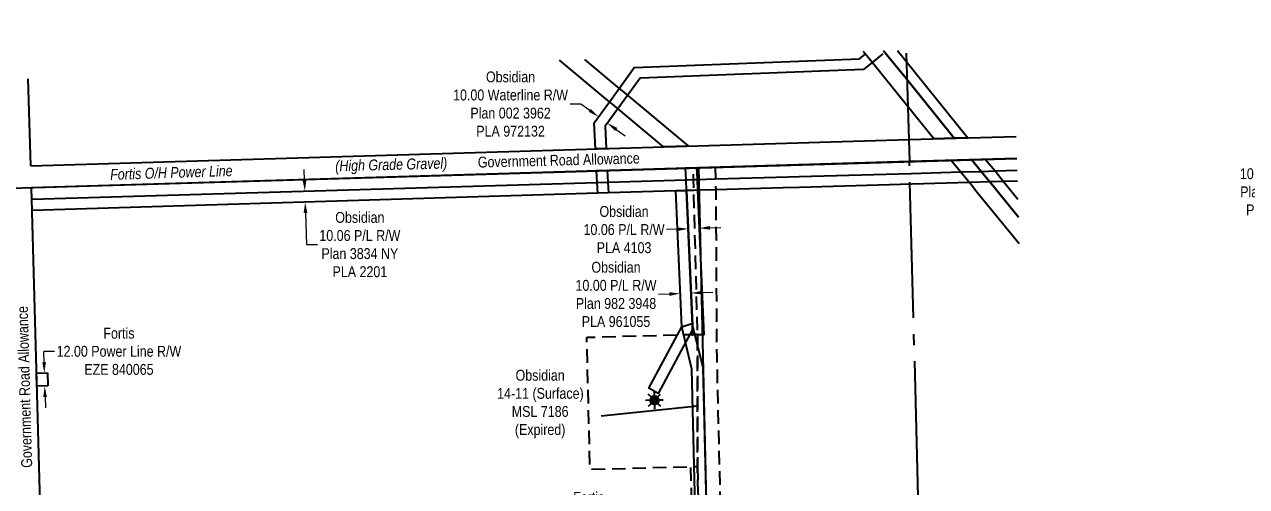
# Model space of a CAD drawing. Extents: x 633209 to 644713, y 5826006 to 5832721.
# Drawn here: x 641308 to 642432, y 5830696 to 5831122 of the extents above; entities that cross this region are included whole.
import ezdxf
from ezdxf.enums import TextEntityAlignment as Align

# ---------------------------------------------------------------- set-up
doc = ezdxf.new("R2010")
doc.units = 0
doc.header["$LTSCALE"] = 5
doc.header["$PDSIZE"] = 0.5
for name, pattern in [('foc-ACCESSROAD', [3.75, 2.5, -1.25]), ('foc-FLOWLINE', [3.75, 2.5, -1.25]), ('foc-QUARTERLINE', [33, 25, -3, 2, -3])]:
    doc.linetypes.add(name, pattern=pattern)
doc.layers.get('Defpoints').update_dxf_attribs({"color": 9})
for name, color, linetype in [('AS-POWER', 104, 'foc-POWER'), ('C-AR', 13, 'foc-ACCESSROAD'), ('C-RW', 13, 'Continuous'), ('C-WS', 13, 'foc-ACCESSROAD'), ('C-WS-S', 8, 'Continuous'), ('CG-NOTES', 7, 'Continuous'), ('F-EZE', 190, 'foc-FLOWLINE'), ('F-RW', 190, 'Continuous'), ('L-QSEC', 8, 'foc-QUARTERLINE'), ('L-ROAD-T', 7, 'Continuous'), ('L-SEC', 7, 'Continuous')]:
    doc.layers.add(name, color=color, linetype=linetype)
for name, color, linetype, lineweight in [('C-RW-T', 13, 'Continuous', 9), ('C-WS-T', 13, 'Continuous', 9), ('F-EZE-T', 190, 'Continuous', 9), ('F-RW-T', 190, 'Continuous', 9), ('T-TEXT', 48, 'Continuous', 18)]:
    doc.layers.add(name, color=color, linetype=linetype, lineweight=lineweight)
doc.styles.add('175L', font='ARIALN.TTF', dxfattribs={"height": 20})
doc.styles.add('80CG', font='ARIALN.TTF', dxfattribs={"height": 10})
doc.styles.add('80L', font='ARIALN.TTF', dxfattribs={"height": 10})
doc.styles.add('80LS', font='ARIALNI.TTF', dxfattribs={"height": 10})
doc.styles.add('foc-LtypeFont', font='ARIALN.TTF', dxfattribs={"height": 7.35})
doc.linetypes.add('foc-POWER', pattern='A,6,-1,["P",foc-LtypeFont,S=0.2,R=0,X=-0.625,Y=-0.75],-1.24,4', length=12.24)
doc.linetypes.add('foc-POWER-NOLINE', pattern='A,0,-4,["P",foc-LtypeFont,S=0.2,R=0,X=-0.625,Y=-0.75],-8.24', length=12.24)
doc.dimstyles.new('Compass 5 000', dxfattribs={"dimscale": 5, "dimtxt": 9, "dimasz": 2, "dimexe": 0.2, "dimexo": 0.0625, "dimgap": 0.5, "dimtad": 0, "dimtih": 1, "dimtoh": 1, "dimzin": 0, "dimdsep": 46, "dimtxsty": '80CG', "dimcen": 0.1, "dimse1": 1, "dimse2": 1, "dimclrd": 256, "dimclrt": 256, "dimaunit": 1, "dimadec": 4, "dimazin": 0, "dimtfac": 0.06, "dimtofl": 0, "dimtmove": 0, "dimatfit": 1, "dimfxl": 0.2, "dimtolj": 1, "dimtzin": 0, "dimlwd": -1, "dimarcsym": 0})

# ---------------------------------------------------------------- blocks, each defined once
blk = doc.blocks.new('label_road_undeveloped')
at = {"layer": 'L-ROAD-T', "style": '80L'}
blk.add_text('Government Road Allowance', height=10, dxfattribs=at).set_placement((0, 0), align=Align.MIDDLE_CENTER)
at = {"layer": 'T-TEXT', "style": '80LS'}
blk.add_text('(Undeveloped)', height=10, dxfattribs=at).set_placement((-154.2, 0), align=Align.MIDDLE_CENTER)
blk = doc.blocks.new('*D435')
at = {"layer": 'C-RW-T', "transparency": 16777216}
for p, q in [((641900.8, 5830873.4), (641890.8, 5830873)), ((641930.7, 5830874.7), (641940.7, 5830875.1))]:
    blk.add_line(p, q, dxfattribs=at)
for points in [[(641900.7, 5830875.1), (641900.8, 5830871.7), (641910.7, 5830873.8)], [(641930.7, 5830876.4), (641930.8, 5830873), (641920.7, 5830874.3)]]:
    blk.add_solid(points, dxfattribs=at)
at = {"layer": 'Defpoints', "color": 0, "transparency": 16777216}
for p in [(641909.6, 5830899.3), (641919.6, 5830899.7), (641920.7, 5830874.3)]:
    blk.add_point(p, dxfattribs=at)
at = {"layer": 'C-RW-T', "transparency": 16777216, "insert": (641851.7, 5830873), "char_height": 10, "attachment_point": 5, "style": '80CG'}
blk.add_mtext('\\A1;Obsidian\\P10.00 P/L R/W\\PPlan 982 3948\\PPLA 961055', dxfattribs=at)
blk = doc.blocks.new('*D436')
at = {"layer": 'C-RW-T', "transparency": 16777216}
for p, q in [((641908.2, 5830933.1), (641898.2, 5830932.7)), ((641938.2, 5830934.4), (641948.2, 5830934.8))]:
    blk.add_line(p, q, dxfattribs=at)
for points in [[(641938.1, 5830936.1), (641938.3, 5830932.7), (641928.2, 5830934)], [(641908.1, 5830934.8), (641908.3, 5830931.4), (641918.2, 5830933.5)]]:
    blk.add_solid(points, dxfattribs=at)
at = {"layer": 'Defpoints', "color": 0, "transparency": 16777216}
for p in [(641927.7, 5830946.6), (641917.6, 5830946.2), (641918.2, 5830933.5)]:
    blk.add_point(p, dxfattribs=at)
at = {"layer": 'C-RW-T', "transparency": 16777216, "insert": (641859.1, 5830932.7), "char_height": 10, "attachment_point": 5, "style": '80CG'}
blk.add_mtext('\\A1;Obsidian\\P10.06 P/L R/W\\PPLA 4103', dxfattribs=at)
blk = doc.blocks.new('*D437')
at = {"layer": 'C-RW-T', "transparency": 16777216}
for p, q in [((641819.4, 5831048.3), (641809.4, 5831048.3)), ((641827.5, 5831042.5), (641819.4, 5831048.3)), ((641851.9, 5831024.9), (641860, 5831019.1))]:
    blk.add_line(p, q, dxfattribs=at)
for points in [[(641828.5, 5831043.8), (641826.6, 5831041.1), (641835.6, 5831036.6)], [(641852.8, 5831026.3), (641850.9, 5831023.6), (641843.8, 5831030.8)]]:
    blk.add_solid(points, dxfattribs=at)
at = {"layer": 'Defpoints', "color": 0, "transparency": 16777216}
for p in [(641835.6, 5831036.6), (641837.5, 5831039.2), (641845.6, 5831033.4)]:
    blk.add_point(p, dxfattribs=at)
at = {"layer": 'C-RW-T', "transparency": 16777216, "insert": (641754.7, 5831048.3), "char_height": 10, "attachment_point": 5, "style": '80CG'}
blk.add_mtext('\\A1;Obsidian\\P10.00 Waterline R/W\\PPlan 002 3962\\PPLA 972132', dxfattribs=at)
blk = doc.blocks.new('*D438')
at = {"layer": 'C-RW-T', "transparency": 16777216}
for p, q in [((641565.2, 5830978.1), (641564.9, 5830988.1)), ((641566.1, 5830948.1), (641567, 5830918.9)), ((641567, 5830918.9), (641577, 5830918.9))]:
    blk.add_line(p, q, dxfattribs=at)
for points in [[(641566.9, 5830978.1), (641563.5, 5830978), (641565.5, 5830968.1)], [(641567.8, 5830948.1), (641564.4, 5830948), (641565.8, 5830958.1)]]:
    blk.add_solid(points, dxfattribs=at)
at = {"layer": 'Defpoints', "color": 0, "transparency": 16777216}
for p in [(641670.4, 5830971.3), (641565.8, 5830958.1), (641670.7, 5830961.3)]:
    blk.add_point(p, dxfattribs=at)
at = {"layer": 'C-RW-T', "transparency": 16777216, "insert": (641616.1, 5830918.9), "char_height": 10, "attachment_point": 5, "style": '80CG'}
blk.add_mtext('\\A1;Obsidian\\P10.06 P/L R/W\\PPlan 3834 NY\\PPLA 2201', dxfattribs=at)
blk = doc.blocks.new('*D507')
at = {"layer": 'Defpoints', "color": 0, "transparency": 16777216}
for p in [(641921.7, 5830669.9), (641923.6, 5830597.1), (641929.6, 5830597.2)]:
    blk.add_point(p, dxfattribs=at)
at = {"layer": 'F-EZE-T', "transparency": 16777216}
for p, q in [((641911.7, 5830669.6), (641901.7, 5830669.4)), ((641937.7, 5830670.3), (641947.7, 5830670.5))]:
    blk.add_line(p, q, dxfattribs=at)
for points in [[(641911.7, 5830671.3), (641911.8, 5830668), (641921.7, 5830669.9)], [(641937.7, 5830671.9), (641937.8, 5830668.6), (641927.7, 5830670)]]:
    blk.add_solid(points, dxfattribs=at)
at = {"layer": 'F-EZE-T', "transparency": 16777216, "insert": (641826.6, 5830669.4), "char_height": 10, "attachment_point": 5, "style": '80CG'}
blk.add_mtext('\\A1;Fortis\\P6.00 Vegetation Control R/W\\PEZE 880206', dxfattribs=at)
blk = doc.blocks.new('*D512')
at = {"layer": 'Defpoints', "color": 0, "transparency": 16777216}
for p in [(641324.4, 5830800.6), (641325.9, 5830800.6), (641324.8, 5830788.6)]:
    blk.add_point(p, dxfattribs=at)
at = {"layer": 'F-EZE-T', "transparency": 16777216}
for p, q in [((641325.6, 5830810.6), (641325.3, 5830820.6)), ((641335.3, 5830820.6), (641325.3, 5830820.6)), ((641326.5, 5830778.6), (641326.8, 5830768.7))]:
    blk.add_line(p, q, dxfattribs=at)
for points in [[(641327.3, 5830810.7), (641323.9, 5830810.6), (641325.9, 5830800.6)], [(641328.2, 5830778.7), (641324.9, 5830778.6), (641326.2, 5830788.6)]]:
    blk.add_solid(points, dxfattribs=at)
at = {"layer": 'F-EZE-T', "transparency": 16777216, "insert": (641394.5, 5830820.6), "char_height": 10, "attachment_point": 5, "style": '80CG'}
blk.add_mtext('\\A1;Fortis\\P12.00 Power Line R/W\\PEZE 840065', dxfattribs=at)
blk = doc.blocks.new('GAS')
h = blk.add_hatch(color=255)
h.dxf.hatch_style = 1
edge = h.paths.add_edge_path()
edge.add_arc((0, 0), 0.9, 0, 360)
for p, q in [((-0.81, 0), (-1.62, 0)), ((-0.57, 0.57), (-1.14, 1.14)), ((0, 0.81), (0, 1.62)), ((0.57, 0.57), (1.14, 1.14)), ((1.62, 0), (0.81, 0)), ((-0.57, -0.57), (-1.14, -1.14)), ((0, -0.81), (0, -1.62)), ((1.14, -1.14), (0.57, -0.57))]:
    blk.add_line(p, q)
blk.add_circle((0, 0), 0.8)
blk = doc.blocks.new('*D586')
at = {"layer": 'Defpoints', "color": 0, "transparency": 16777216}
for p in [(642554.7, 5831034.3), (642519.1, 5830994.5), (642536.7, 5830987.7)]:
    blk.add_point(p, dxfattribs=at)
at = {"layer": 'F-RW-T', "transparency": 16777216}
for p, q in [((642540.7, 5831050.4), (642544.3, 5831059.7)), ((642515.5, 5830985.1), (642511.9, 5830975.8)), ((642511.9, 5830975.8), (642501.9, 5830975.8))]:
    blk.add_line(p, q, dxfattribs=at)
for points in [[(642539.1, 5831051), (642542.2, 5831049.8), (642537.1, 5831041.1)], [(642513.9, 5830985.7), (642517, 5830984.5), (642519.1, 5830994.5)]]:
    blk.add_solid(points, dxfattribs=at)
at = {"layer": 'F-RW-T', "transparency": 16777216, "insert": (642462.8, 5830975.8), "char_height": 10, "attachment_point": 5, "style": '80CG'}
blk.add_mtext('\\A1;PMC\\P10.00 P/L R/W\\PPlan 962 1146\\PPLA 960735', dxfattribs=at)

msp = doc.modelspace()

# ---------------------------------------------------------------- linework, layer by layer
at = {"layer": 'AS-POWER', "linetype": 'foc-POWER-NOLINE', "flags": 128}
msp.add_lwpolyline([(641250.301, 5830969.587), (641295.286, 5830970.894), (642220.356, 5830998.249)], dxfattribs=at)
at = {"layer": 'AS-POWER', "flags": 128}
for points in [[(641949.778, 5829996.393), (641944.975, 5830234.963), (641943.002, 5830334.803), (641927.75, 5830989.852)], [(641838.197, 5830761.272), (641926.704, 5830770.54)]]:
    msp.add_lwpolyline(points, dxfattribs=at)
at = {"layer": 'C-AR', "flags": 128}
msp.add_lwpolyline([(641959.644, 5830186.292), (641963.111, 5830043.937), (642007.526, 5830045.051), (642008.401, 5830010.242), (642008.654, 5830000.178), (642010.59, 5829923.227), (641888.767, 5829920.164), (641885.706, 5830041.865), (641937.008, 5830043.255), (641942.842, 5830043.414), (641942.428, 5830076.236), (641939.538, 5830185.702), (641937.977, 5830249.805), (641937.714, 5830260.605), (641926.663, 5830714.341), (641926.666, 5830835.685), (641926.648, 5830836.386), (641923.315, 5830968.882), (641923.066, 5830978.794), (641922.742, 5830989.714), (641942.865, 5830990.319), (641943.19, 5830979.37), (641943.44, 5830969.44), (641944.329, 5830815.04), (641959.644, 5830186.292)], close=True, dxfattribs=at)
at = {"layer": 'C-RW'}
for points in [[(642097.218, 5831094.685), (642087.202, 5831086.629), (642079.236, 5831080.265), (641873.815, 5831072.255), (641862.288, 5831056.35), (641853.318, 5831043.974), (641841.732, 5831027.986), (641842.734, 5831007.434), (641832.743, 5831007.134), (641831.572, 5831030.995), (641845.592, 5831050.415), (641854.54, 5831062.81), (641868.489, 5831082.13), (642075.619, 5831090.123), (642080.861, 5831094.206)], [(642097.807, 5831097.41), (642118.791, 5831071.68), (642162.786, 5831016.981), (642143.958, 5831016.441), (642119.544, 5831046.791), (642107.096, 5831062.272), (642085.074, 5831089.274), (642079.056, 5831096.861)], [(642110.503, 5831097.781), (642118.295, 5831088.059), (642175.376, 5831017.341), (642162.786, 5831016.981), (642118.791, 5831071.68), (642097.807, 5831097.41)], [(641822.691, 5831089.369), (641851.391, 5831065.436), (641859.139, 5831058.976), (641918.242, 5831009.7), (641895.255, 5831009.009), (641850.169, 5831046.599), (641842.443, 5831053.041), (641799.686, 5831088.695)], [(642222.467, 5830919.697), (642183.717, 5830967.239), (642176.731, 5830976.068), (642176.058, 5830976.918), (642168.719, 5830985.835), (642159.713, 5830996.775), (642178.627, 5830997.319), (642187.713, 5830986.378), (642195.419, 5830976.639), (642221.807, 5830944.265)], [(642221.807, 5830944.265), (642195.419, 5830976.639), (642187.713, 5830986.378), (642178.627, 5830997.319), (642191.296, 5830997.684), (642200.403, 5830986.77), (642208.097, 5830976.998), (642221.365, 5830960.707)], [(642220.917, 5830977.377), (642208.097, 5830976.998), (642195.419, 5830976.639), (642176.731, 5830976.068), (642123.716, 5830974.45), (642020.489, 5830971.581), (642005.485, 5830971.164), (641943.44, 5830969.44), (641926.7, 5830968.976), (641923.315, 5830968.882), (641916.649, 5830968.696), (641906.6, 5830968.39), (641844.85, 5830966.525), (641834.848, 5830966.222), (641314.557, 5830950.476), (641314.251, 5830960.767), (641834.238, 5830976.233), (641844.234, 5830976.536), (641916.219, 5830978.598), (641923.066, 5830978.794), (641926.269, 5830978.886), (641943.19, 5830979.371), (642010.216, 5830981.293), (642020.218, 5830981.58), (642123.101, 5830984.531), (642123.446, 5830984.541), (642168.719, 5830985.835), (642187.713, 5830986.378), (642200.403, 5830986.77), (642220.648, 5830987.374)]]:
    msp.add_lwpolyline(points, dxfattribs=at)
for points in [[(641844.849, 5830966.525), (641834.848, 5830966.222), (641834.238, 5830976.233), (641833.624, 5830987.041), (641843.617, 5830987.341), (641844.234, 5830976.536), (641844.849, 5830966.525)], [(641926.666, 5830835.685), (641922.426, 5830835.559), (641922.396, 5830836.269), (641922.192, 5830840.96), (641922.031, 5830844.648), (641916.649, 5830968.696), (641916.219, 5830978.597), (641915.745, 5830989.504), (641922.742, 5830989.714), (641925.794, 5830989.806), (641926.269, 5830978.885), (641926.7, 5830968.976), (641932.49, 5830835.857), (641926.666, 5830835.685)], [(641916.315, 5830829.978), (641890.594, 5830781.911), (641881.769, 5830786.63), (641908.154, 5830835.877), (641912.108, 5830843.258), (641906.6, 5830968.39), (641916.649, 5830968.696), (641922.031, 5830844.648), (641922.192, 5830840.96), (641919.641, 5830836.193), (641916.315, 5830829.978)]]:
    msp.add_lwpolyline(points, close=True, dxfattribs=at)
at = {"layer": 'C-WS', "flags": 128}
msp.add_lwpolyline([(641926.666, 5830835.685), (641926.663, 5830714.341), (641923.715, 5830714.261), (641827.888, 5830711.627), (641824.82, 5830833.587), (641908.154, 5830835.877), (641919.641, 5830836.193), (641922.396, 5830836.269), (641924.693, 5830836.332), (641926.648, 5830836.386), (641926.666, 5830835.685)], close=True, dxfattribs=at)
at = {"layer": 'F-EZE'}
msp.add_lwpolyline([(641319.094, 5830788.438), (641318.759, 5830800.441), (641328.746, 5830800.727), (641329.081, 5830788.724), (641319.094, 5830788.438)], close=True, dxfattribs=at)
at = {"layer": 'F-EZE', "flags": 128}
msp.add_lwpolyline([(641936.794, 5830298.397), (641937.468, 5830277.023), (641937.468, 5830277.023), (641931.256, 5830279.405), (641930.342, 5830316.944), (641920.667, 5830714.177), (641926.663, 5830714.341), (641936.794, 5830298.397)], close=True, dxfattribs=at)
at = {"layer": 'F-RW'}
msp.add_lwpolyline([(641897.413, 5829979.793), (641935.232, 5830014.851), (641939.973, 5830044.698), (641921.473, 5830804.258), (641912.108, 5830843.259), (641921.517, 5830846.256), (641931.432, 5830805.928), (641950.002, 5830043.506), (641944.15, 5830009.483), (641904.212, 5829972.462)], close=True, dxfattribs=at)
at = {"layer": 'L-QSEC'}
for p in [(642118.526, 5831095.309), (642142.82, 5830191.674)]:
    msp.add_line(p, (642121.552, 5830995.678), dxfattribs=at)
at = {"layer": 'L-SEC'}
for p, q in [((641313.366, 5830991.558), (641311.11, 5831071.574)), ((641313.366, 5830991.558), (642120.949, 5831015.779)), ((642120.974, 5831015.78), (642219.808, 5831018.622)), ((641313.933, 5830971.453), (642121.552, 5830995.678)), ((642121.552, 5830995.678), (642220.348, 5830998.519)), ((641336.591, 5830167.961), (641313.933, 5830971.453)), ((641315.388, 5830971.482), (641315.388, 5830971.497))]:
    msp.add_line(p, q, dxfattribs=at)

# ---------------------------------------------------------------- block references
at = {"layer": 'C-WS-S', "xscale": 4.999999999999792, "yscale": 4.999999999999792, "zscale": 4.999999999999792, "rotation": 0.2260728010244115}
msp.add_blockref('GAS', (641887.067, 5830775.541), dxfattribs=at)
at = {"layer": 'CG-NOTES', "xscale": 0.9996836799999999, "yscale": 0.9996836799999999, "zscale": 0.9996836799999999, "rotation": 91.60030847652281}
msp.add_blockref('label_road_undeveloped', (641307.668, 5830787.818), dxfattribs=at)

# ---------------------------------------------------------------- texts
at = {"layer": 'AS-POWER', "insert": (641385.904, 5830988.439), "char_height": 9.99684, "attachment_point": 1, "rotation": 1.845299, "style": '175L'}
msp.add_mtext_dynamic_manual_height_columns('\\pi0.34734;{\\fArial Narrow|b0|i1|c0|p34;Fortis O/H Power Line}', width=112.50791, gutter_width=100, heights=[0], dxfattribs=at)
at = {"layer": 'C-WS-T', "insert": (641741.731, 5830803.598), "char_height": 9.99685, "attachment_point": 1, "style": '80L'}
msp.add_mtext_dynamic_manual_height_columns('\\pi17.6;Obsidian\\P\\pi0.68863;14-11 (Surface)\\P\\pi14.105;MSL 7186\\P\\pi16.976;(Expired)', width=79.01992, gutter_width=50.016, heights=[0], dxfattribs=at)
at = {"layer": 'L-ROAD-T', "style": '80L'}
msp.add_text('Government Road Allowance', height=9.99677, rotation=1.487716, dxfattribs=at).set_placement((641799.045, 5830996.713), align=Align.MIDDLE_CENTER)
at = {"layer": 'T-TEXT', "style": '80LS'}
msp.add_text('(High Grade Gravel)', height=9.99677, rotation=1.487716, dxfattribs=at).set_placement((641644.959, 5830992.711), align=Align.MIDDLE_CENTER)

# ---------------------------------------------------------------- dimensions: what is measured, and where the dimension line sits
at = {"layer": 'C-RW-T'}
for base, p1, p2, angle, text, picture, middle in [((641835.634, 5831036.622), (641845.622, 5831033.354), (641837.505, 5831039.214), 144.172856, 'Obsidian\\P10.00 Waterline R/W\\PPlan 002 3962\\PPLA 972132', '*D437', (641754.739, 5831048.329)), ((641565.799, 5830958.079), (641670.433, 5830971.268), (641670.736, 5830961.255), 271.733628, 'Obsidian\\P10.06 P/L R/W\\PPlan 3834 NY\\PPLA 2201', '*D438', (641616.07, 5830918.923)), ((641918.174, 5830933.538), (641927.671, 5830946.649), (641917.624, 5830946.213), 182.484466, 'Obsidian\\P10.06 P/L R/W\\PPLA 4103', '*D436', (641859.107, 5830932.671)), ((641920.746, 5830874.274), (641909.642, 5830899.292), (641919.641, 5830899.726), 2.484466, 'Obsidian\\P10.00 P/L R/W\\PPlan 982 3948\\PPLA 961055', '*D435', (641851.679, 5830872.973))]:
    dim = msp.add_linear_dim(base=base, p1=p1, p2=p2, angle=angle, text=text, dimstyle='Compass 5 000', dxfattribs=at)
    dim.commit()
    dim.dimension.update_dxf_attribs({"geometry": picture, "text_midpoint": middle, "dimtype": 161})
at = {"layer": 'F-EZE-T'}
dim = msp.add_linear_dim(base=(641325.889, 5830800.645), p1=(641324.772, 5830788.601), p2=(641324.428, 5830800.604), angle=91.641905, text='Fortis\\P12.00 Power Line R/W\\PEZE 840065', dimstyle='Compass 5 000', override={"dimtmove": 1}, dxfattribs=at)
dim.commit()
dim.dimension.update_dxf_attribs({"geometry": '*D512', "text_midpoint": (641337.67, 5830816.526), "dimtype": 161})
dim = msp.add_linear_dim(base=(641921.736, 5830669.878), p1=(641929.566, 5830597.247), p2=(641923.566, 5830597.096), angle=181.440449, text='Fortis\\P6.00 Vegetation Control R/W\\PEZE 880206', dimstyle='Compass 5 000', dxfattribs=at)
dim.commit()
dim.dimension.update_dxf_attribs({"geometry": '*D507', "text_midpoint": (641826.585, 5830669.376), "dimtype": 161})
at = {"layer": 'F-RW-T'}
dim = msp.add_aligned_dim(p1=(642554.662, 5831034.281), p2=(642536.672, 5830987.676), distance=-18.861, text='PMC\\P10.00 P/L R/W\\PPlan 962 1146\\PPLA 960735', dimstyle='Compass 5 000', dxfattribs=at)
dim.commit()
dim.dimension.update_dxf_attribs({"geometry": '*D586', "text_midpoint": (642462.788, 5830975.81)})

doc.saveas('drawing.dxf')
